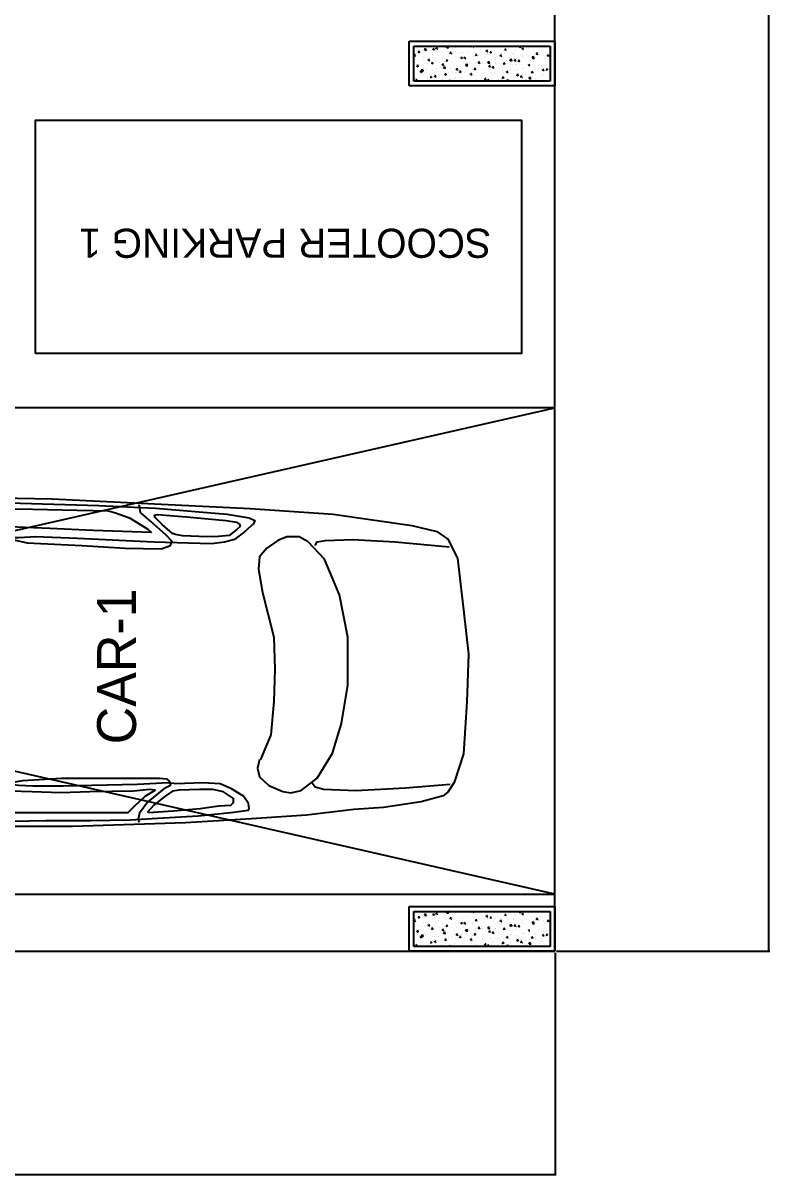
# Model space of a CAD drawing. Header units: inches. Extents: x 182687 to 187672, y -88924 to -84846.
# Drawn here: x 183048.4 to 183198.6, y -87969.4 to -87737.4 of the extents above; entities that cross this region are included whole.
import ezdxf
from ezdxf.enums import TextEntityAlignment as Align

# ---------------------------------------------------------------- set-up
doc = ezdxf.new("R2010")
doc.units = ezdxf.units.IN
doc.header["$MEASUREMENT"] = 0
doc.header["$PDMODE"] = 97
doc.styles.add('DimText', font='arial.ttf')
doc.styles.add('HemBha', font='GOTHIC.TTF')
doc.dimstyles.new('RECORDED', dxfattribs={"dimtxt": 0.23, "dimasz": 0.2, "dimexe": 0.15, "dimexo": 0.3, "dimgap": 0.15, "dimtad": 0, "dimrnd": 0.005, "dimzin": 0, "dimdsep": 46, "dimtxsty": 'DimText', "dimblk1": 'ARCHTICK', "dimblk2": 'ARCHTICK', "dimsah": 1, "dimcen": 0.2, "dimdle": 0.1, "dimadec": 0, "dimazin": 0, "dimtfac": 1, "dimtofl": 0, "dimtmove": 0, "dimatfit": 3, "dimfxl": 300, "dimtolj": 1, "dimtzin": 0, "dimarcsym": 0})

# ---------------------------------------------------------------- blocks, each defined once
blk = doc.blocks.new('CHDE03PL')
at = {"color": 0, "linetype": 'ByBlock'}
for points in [[(-1.8107, -0.8633), (-2.3707, -0.8532), (-3.4234, -0.8019), (-3.8665, -0.7714), (-4.2843, -0.7104), (-4.4179, -0.6795), (-4.4765, -0.6388), (-4.5265, -0.5367), (-4.5598, -0.2613), (-4.5851, -0.0265), (-4.5768, 0.2286), (-4.5598, 0.504), (-4.5098, 0.657), (-4.4765, 0.7082), (-4.4512, 0.7285), (-4.3343, 0.7591), (-4.1337, 0.7896), (-3.9751, 0.8001), (-3.7243, 0.8306), (-3.4318, 0.851), (-3.0809, 0.8713), (-2.4793, 0.8917), (-1.9362, 0.8917), (-1.8023, 0.8917)], [(-1.8005, 0.8688), (-2.0612, 0.8644), (-2.3361, 0.8601), (-2.5754, 0.8601), (-2.7861, 0.8557), (-2.9325, 0.847), (-3.1467, 0.8339), (-3.3217, 0.8165), (-3.4145, 0.8034), (-3.4181, 0.7947), (-3.4145, 0.7685), (-3.3895, 0.7293), (-3.3252, 0.69), (-3.2645, 0.6639), (-3.1717, 0.6595), (-3.0289, 0.6639), (-2.9896, 0.6595), (-2.8253, 0.6682), (-2.5825, 0.6726), (-2.429, 0.6769), (-2.2683, 0.6769), (-2.1933, 0.6726), (-2.1433, 0.6682)], [(-1.4756, 0.8732), (-1.5006, 0.8426), (-1.5399, 0.8208), (-1.6363, 0.8078), (-1.7863, 0.7685), (-1.9434, 0.7205), (-2.0469, 0.6857), (-2.1112, 0.6639), (-2.2147, 0.6464), (-2.4183, 0.6333), (-2.7682, 0.6333), (-2.9432, 0.6333), (-2.9789, 0.6377), (-2.9932, 0.6508), (-3.0003, 0.6726), (-2.9646, 0.69), (-2.8789, 0.7598), (-2.836, 0.8208), (-2.8289, 0.8514), (-2.8325, 0.8688)], [(-2.8825, 0.8165), (-3.0146, 0.8078), (-3.1574, 0.7947), (-3.2574, 0.7816), (-3.3217, 0.7772), (-3.3359, 0.7641), (-3.3359, 0.7423), (-3.2824, 0.7075), (-3.2252, 0.6944), (-3.1538, 0.6944), (-3.0467, 0.6987), (-3.011, 0.7031), (-2.9717, 0.7293), (-2.911, 0.7772), (-2.8753, 0.8165)], [(-2.7753, 0.8165), (-2.811, 0.7816), (-2.8646, 0.7293), (-2.9182, 0.6987), (-2.8896, 0.6944), (-2.8039, 0.7031), (-2.5718, 0.7075), (-2.4147, 0.7118), (-2.2647, 0.7075), (-2.1469, 0.7031), (-2.079, 0.7118), (-1.9719, 0.7423), (-1.822, 0.786), (-1.8077, 0.8121), (-1.822, 0.8165), (-1.8827, 0.8165), (-2.0826, 0.8165), (-2.4397, 0.8165), (-2.6789, 0.8165), (-2.7753, 0.8165)], [(-3.7546, 0.6595), (-3.7707, 0.6795), (-3.8138, 0.6926), (-3.9864, 0.6991), (-4.2503, 0.686), (-4.4875, 0.666)], [(-3.4743, 0.5345), (-3.4636, 0.5807), (-3.4743, 0.6268), (-3.5228, 0.6729), (-3.5984, 0.7056), (-3.6412, 0.7122), (-3.6954, 0.6991), (-3.7814, 0.6333), (-3.8623, 0.5018), (-3.9108, 0.3437), (-3.9433, 0.1395), (-3.9433, -0.117), (-3.9001, -0.3408), (-3.8192, -0.5316), (-3.7329, -0.6239), (-3.6844, -0.6501), (-3.6198, -0.6501), (-3.5713, -0.6304), (-3.5121, -0.5908), (-3.4743, -0.5447), (-3.469, -0.4789), (-3.4904, -0.3539), (-3.5496, -0.117), (-3.5552, 0.0541), (-3.5496, 0.2253), (-3.5335, 0.403), (-3.4797, 0.5345)], [(-3.7707, -0.6039), (-3.7814, -0.6239), (-3.8245, -0.6304), (-3.97, -0.637), (-4.1965, -0.6239), (-4.4821, -0.5974)], [(-1.8104, -0.8394), (-2.1996, -0.8303), (-2.6185, -0.8165), (-2.9208, -0.8027), (-3.3023, -0.7703), (-3.4193, -0.7518), (-3.4496, -0.738), (-3.4419, -0.7195), (-3.3966, -0.678), (-3.3401, -0.6366), (-3.2871, -0.6228), (-3.219, -0.6134), (-2.9131, -0.6228), (-2.5055, -0.641), (-2.2826, -0.6504), (-2.1957, -0.6457), (-2.1505, -0.6457)], [(-1.4631, -0.867), (-1.497, -0.8165), (-1.5875, -0.7979), (-1.7952, -0.7518), (-2.0371, -0.6733), (-2.1353, -0.641), (-2.2371, -0.6181), (-2.5281, -0.6043), (-2.7584, -0.5905), (-2.9509, -0.5857), (-3, -0.6043), (-3.0077, -0.6272), (-2.9774, -0.6595), (-2.8944, -0.7333), (-2.8414, -0.7794), (-2.8378, -0.8027), (-2.834, -0.8208)]]:
    blk.add_lwpolyline(points, dxfattribs=at)
for points in [[(-3.0107, -0.6679), (-2.9554, -0.7158), (-2.9194, -0.7536), (-2.9146, -0.7656), (-2.9292, -0.7696), (-3.0857, -0.7576), (-3.2961, -0.7376), (-3.3514, -0.7278), (-3.3678, -0.7176), (-3.3711, -0.7056), (-3.3529, -0.6897), (-3.3121, -0.658), (-3.2553, -0.6519), (-3.1949, -0.6501), (-3.0646, -0.6559), (-3.0271, -0.662)], [(-2.8997, -0.674), (-2.59, -0.6838), (-2.3576, -0.6944), (-2.185, -0.7017), (-2.0788, -0.7086), (-1.9612, -0.7365), (-1.8348, -0.7787), (-1.8434, -0.7892), (-1.8606, -0.7961), (-2.188, -0.7998), (-2.504, -0.7929), (-2.6706, -0.7892), (-2.7078, -0.7787), (-2.7825, -0.7507), (-2.8801, -0.6911)]]:
    blk.add_lwpolyline(points, close=True, dxfattribs=at)
blk = doc.blocks.new('_ArchTick')
at = {"color": 0, "linetype": 'ByBlock', "const_width": 0.15}
blk.add_lwpolyline([(-0.5, -0.5), (0.5, 0.5)], dxfattribs=at)
blk = doc.blocks.new('*D32')
at = {"color": 0, "lineweight": -2, "transparency": 16777216}
for p, q in [((182829.63, -87924.48), (182829.63, -87969.33)), ((183155.4, -87924.48), (183155.4, -87969.33)), ((182829.53, -87969.18), (182991.54, -87969.18)), ((183155.5, -87969.18), (182993.5, -87969.18))]:
    blk.add_line(p, q, dxfattribs=at)
at = {"layer": 'Defpoints', "color": 0, "transparency": 16777216}
for p in [(182829.63, -87924.18), (183155.4, -87924.18), (183155.4, -87969.18)]:
    blk.add_point(p, dxfattribs=at)
at = {"color": 0, "lineweight": -2, "transparency": 16777216, "xscale": 0.2000000029802322, "yscale": 0.2000000029802322, "zscale": 0.2000000029802322, "rotation": 180}
blk.add_blockref('_ArchTick', (182829.63, -87969.18), dxfattribs=at)
at = {"color": 0, "lineweight": -2, "transparency": 16777216, "xscale": 0.2000000029802322, "yscale": 0.2000000029802322, "zscale": 0.2000000029802322}
blk.add_blockref('_ArchTick', (183155.4, -87969.18), dxfattribs=at)
at = {"color": 0, "transparency": 16777216, "insert": (182992.52, -87969.18), "char_height": 0.23, "attachment_point": 5, "style": 'DimText'}
blk.add_mtext('\\A1;{\\H1.7391x;325.76}', dxfattribs=at)
blk = doc.blocks.new('*D33')
at = {"color": 0, "lineweight": -2, "transparency": 16777216}
for p, q in [((183149.83, -87162.7), (183198.59, -87162.7)), ((183198.44, -87162.6), (183198.44, -87542.46)), ((183198.44, -87924.28), (183198.44, -87544.42)), ((183155.7, -87924.18), (183198.59, -87924.18))]:
    blk.add_line(p, q, dxfattribs=at)
at = {"layer": 'Defpoints', "color": 0, "transparency": 16777216}
for p in [(183149.53, -87162.7), (183155.4, -87924.18), (183198.44, -87924.18)]:
    blk.add_point(p, dxfattribs=at)
at = {"color": 0, "lineweight": -2, "transparency": 16777216, "xscale": 0.2000000029802322, "yscale": 0.2000000029802322, "zscale": 0.2000000029802322}
for p, rotation in [((183198.44, -87162.7), 90), ((183198.44, -87924.18), 270)]:
    blk.add_blockref('_ArchTick', p, dxfattribs=dict(at, rotation=rotation))
at = {"color": 0, "transparency": 16777216, "insert": (183198.44, -87543.44), "char_height": 0.23, "attachment_point": 5, "rotation": 90, "style": 'DimText'}
blk.add_mtext('\\A1;{\\H1.7391x;761.48}', dxfattribs=at)

msp = doc.modelspace()

# ---------------------------------------------------------------- linework, layer by layer
for p, q in [((183126.048, -87750.052), (183126.048, -87741.052)), ((183126.048, -87741.052), (183155.396, -87741.052)), ((183127.026, -87749.074), (183127.026, -87742.031)), ((183127.026, -87742.031), (183154.417, -87742.031)), ((183154.417, -87742.031), (183154.417, -87749.074)), ((183155.396, -87741.052), (183155.396, -87750.052)), ((183155.396, -87750.052), (183126.048, -87750.052)), ((183154.417, -87749.074), (183127.026, -87749.074)), ((183126.048, -87924.183), (183126.048, -87915.183)), ((183126.048, -87915.183), (183155.396, -87915.183)), ((183155.396, -87915.183), (183155.396, -87924.183)), ((183127.026, -87923.205), (183127.026, -87916.161)), ((183127.026, -87916.161), (183154.417, -87916.161)), ((183154.417, -87916.161), (183154.417, -87923.205)), ((183155.396, -87924.183), (183126.048, -87924.183)), ((183154.417, -87923.205), (183127.026, -87923.205))]:
    msp.add_line(p, q)
at = {"linetype": 'Continuous'}
for p, q in [((183130.872, -87742.05), (183130.872, -87742.05)), ((183133.955, -87742.101), (183133.583, -87742.144)), ((183134, -87742.048), (183133.754, -87742.093)), ((183133.979, -87742.282), (183133.754, -87742.093)), ((183133.901, -87742.449), (183133.955, -87742.101)), ((183133.979, -87742.282), (183134, -87742.048)), ((183135.827, -87742.061), (183135.827, -87742.061)), ((183138.857, -87742.224), (183138.783, -87742.031)), ((183138.857, -87742.224), (183138.987, -87742.031)), ((183140.782, -87742.073), (183140.782, -87742.073)), ((183143.032, -87742.052), (183143.032, -87742.052)), ((183145.737, -87742.084), (183145.737, -87742.084)), ((183150.692, -87742.096), (183150.692, -87742.096)), ((183152.925, -87742.045), (183152.925, -87742.045)), ((183154.34, -87742.095), (183154.34, -87742.095)), ((183127.193, -87744.039), (183127.088, -87743.765)), ((183127.325, -87743.844), (183127.088, -87743.765)), ((183127.168, -87743.382), (183127.168, -87743.382)), ((183127.193, -87744.039), (183127.325, -87743.844)), ((183127.25, -87743.42), (183127.25, -87743.42)), ((183127.57, -87742.907), (183127.57, -87742.907)), ((183127.614, -87742.267), (183127.614, -87742.267)), ((183127.743, -87743.247), (183127.743, -87743.247)), ((183128.113, -87743.134), (183127.868, -87743.179)), ((183128.092, -87743.367), (183127.868, -87743.179)), ((183128.092, -87743.367), (183128.113, -87743.134)), ((183128.802, -87742.935), (183128.802, -87742.935)), ((183128.873, -87742.954), (183128.873, -87742.954)), ((183128.929, -87744.17), (183128.929, -87744.17)), ((183129.495, -87742.62), (183129.123, -87742.663)), ((183129.441, -87742.967), (183129.123, -87742.663)), ((183129.157, -87743.297), (183129.157, -87743.297)), ((183129.286, -87744.276), (183129.286, -87744.276)), ((183129.441, -87742.968), (183129.495, -87742.62)), ((183130.176, -87743.002), (183130.176, -87743.002)), ((183130.505, -87742.844), (183130.505, -87742.844)), ((183130.7, -87744.326), (183130.7, -87744.326)), ((183130.802, -87743.697), (183130.802, -87743.697)), ((183131.056, -87742.591), (183130.811, -87742.636)), ((183131.036, -87742.824), (183130.811, -87742.636)), ((183131.036, -87742.824), (183131.056, -87742.591)), ((183131.264, -87744.332), (183131.264, -87744.332)), ((183131.327, -87742.872), (183131.327, -87742.872)), ((183131.478, -87743.05), (183131.478, -87743.05)), ((183131.606, -87742.656), (183131.501, -87742.382)), ((183131.738, -87742.461), (183131.501, -87742.382)), ((183131.606, -87742.656), (183131.738, -87742.461)), ((183132.049, -87743.874), (183132.049, -87743.874)), ((183132.123, -87743.394), (183132.123, -87743.394)), ((183132.781, -87743.097), (183132.781, -87743.097)), ((183132.879, -87742.387), (183132.879, -87742.387)), ((183133.267, -87742.432), (183133.267, -87742.432)), ((183133.9, -87742.449), (183133.583, -87742.144)), ((183133.884, -87744.182), (183133.884, -87744.182)), ((183134.083, -87743.145), (183134.083, -87743.145)), ((183134.444, -87743.608), (183134.339, -87743.334)), ((183134.575, -87743.413), (183134.339, -87743.334)), ((183134.444, -87743.608), (183134.575, -87743.413)), ((183134.681, -87742.482), (183134.681, -87742.482)), ((183134.81, -87743.461), (183134.81, -87743.461)), ((183134.878, -87743.149), (183134.878, -87743.149)), ((183135.316, -87744.413), (183135.316, -87744.413)), ((183135.386, -87743.192), (183135.386, -87743.192)), ((183135.404, -87742.324), (183135.404, -87742.324)), ((183136.219, -87744.343), (183136.219, -87744.343)), ((183136.224, -87743.511), (183136.224, -87743.511)), ((183136.697, -87744.311), (183136.452, -87744.357)), ((183136.677, -87744.545), (183136.452, -87744.357)), ((183136.677, -87744.545), (183136.697, -87744.311)), ((183136.689, -87743.24), (183136.689, -87743.24)), ((183136.868, -87743.927), (183136.868, -87743.927)), ((183137.078, -87743.406), (183137.078, -87743.406)), ((183137.281, -87744.56), (183137.176, -87744.286)), ((183137.413, -87744.365), (183137.176, -87744.286)), ((183137.281, -87744.56), (183137.413, -87744.365)), ((183137.573, -87743.058), (183137.573, -87743.058)), ((183137.991, -87743.287), (183137.991, -87743.287)), ((183138.839, -87744.193), (183138.839, -87744.193)), ((183138.955, -87742.6), (183138.955, -87742.6)), ((183139.116, -87744.088), (183139.116, -87744.088)), ((183139.294, -87743.335), (183139.294, -87743.335)), ((183139.393, -87743.864), (183139.393, -87743.864)), ((183139.641, -87743.768), (183139.395, -87743.814)), ((183139.62, -87744.002), (183139.395, -87743.814)), ((183139.62, -87744.002), (183139.641, -87743.768)), ((183140.334, -87742.646), (183140.334, -87742.646)), ((183140.597, -87743.383), (183140.597, -87743.383)), ((183140.944, -87743.379), (183140.944, -87743.379)), ((183141.174, -87744.355), (183141.174, -87744.355)), ((183141.694, -87743.176), (183141.589, -87742.902)), ((183141.826, -87742.981), (183141.589, -87742.902)), ((183141.694, -87743.176), (183141.826, -87742.981)), ((183141.748, -87742.696), (183141.748, -87742.696)), ((183141.877, -87743.675), (183141.877, -87743.675)), ((183141.899, -87743.43), (183141.899, -87743.43)), ((183142.033, -87743.417), (183142.033, -87743.417)), ((183142.584, -87743.225), (183142.339, -87743.271)), ((183142.564, -87743.459), (183142.339, -87743.271)), ((183142.564, -87743.459), (183142.584, -87743.225)), ((183142.944, -87744.141), (183142.944, -87744.141)), ((183143.097, -87742.243), (183143.097, -87742.243)), ((183143.202, -87743.478), (183143.202, -87743.478)), ((183143.292, -87743.725), (183143.292, -87743.725)), ((183143.47, -87743.316), (183143.47, -87743.316)), ((183143.794, -87744.205), (183143.794, -87744.205)), ((183144.532, -87744.128), (183144.427, -87743.854)), ((183144.663, -87743.934), (183144.427, -87743.854)), ((183144.505, -87743.525), (183144.505, -87743.525)), ((183144.532, -87744.128), (183144.663, -87743.934)), ((183144.64, -87743.272), (183144.64, -87743.272)), ((183145.021, -87742.831), (183145.021, -87742.831)), ((183145.527, -87742.683), (183145.282, -87742.728)), ((183145.507, -87742.916), (183145.282, -87742.728)), ((183145.507, -87742.916), (183145.527, -87742.683)), ((183145.807, -87743.573), (183145.807, -87743.573)), ((183146.129, -87744.366), (183146.129, -87744.366)), ((183146.183, -87744.302), (183146.183, -87744.302)), ((183146.988, -87743.429), (183146.988, -87743.429)), ((183147.021, -87743.593), (183147.021, -87743.593)), ((183147.11, -87743.621), (183147.11, -87743.621)), ((183147.401, -87742.86), (183147.401, -87742.86)), ((183147.546, -87742.768), (183147.546, -87742.768)), ((183148.471, -87742.14), (183148.226, -87742.185)), ((183148.45, -87742.373), (183148.226, -87742.185)), ((183148.412, -87743.668), (183148.412, -87743.668)), ((183148.45, -87742.373), (183148.471, -87742.14)), ((183148.749, -87744.216), (183148.749, -87744.216)), ((183148.816, -87742.91), (183148.816, -87742.91)), ((183148.945, -87742.745), (183148.84, -87742.471)), ((183149.076, -87742.55), (183148.84, -87742.471)), ((183148.945, -87742.745), (183149.076, -87742.55)), ((183148.945, -87743.889), (183148.945, -87743.889)), ((183149.01, -87744.371), (183149.01, -87744.371)), ((183149.098, -87742.282), (183149.098, -87742.282)), ((183149.715, -87743.716), (183149.715, -87743.716)), ((183150.164, -87742.457), (183150.164, -87742.457)), ((183150.359, -87743.939), (183150.359, -87743.939)), ((183151.145, -87744.202), (183150.773, -87744.245)), ((183151.091, -87744.55), (183150.773, -87744.245)), ((183151.169, -87744.403), (183150.923, -87744.449)), ((183151.018, -87743.763), (183151.018, -87743.763)), ((183151.084, -87744.378), (183151.084, -87744.378)), ((183151.091, -87744.55), (183151.145, -87744.202)), ((183151.098, -87743.044), (183151.098, -87743.044)), ((183151.148, -87744.637), (183151.169, -87744.403)), ((183151.535, -87744.308), (183151.535, -87744.308)), ((183151.623, -87742.219), (183151.623, -87742.219)), ((183151.783, -87743.697), (183151.677, -87743.423)), ((183151.914, -87743.502), (183151.677, -87743.423)), ((183151.707, -87743.487), (183151.707, -87743.487)), ((183151.783, -87743.697), (183151.914, -87743.502)), ((183151.943, -87743.44), (183151.943, -87743.44)), ((183152.32, -87743.811), (183152.32, -87743.811)), ((183153.087, -87743.823), (183153.087, -87743.823)), ((183153.623, -87743.858), (183153.623, -87743.858)), ((183153.704, -87744.228), (183153.704, -87744.228)), ((183154.112, -87743.86), (183153.867, -87743.906)), ((183154.091, -87744.094), (183153.867, -87743.906)), ((183154.091, -87744.094), (183154.112, -87743.86)), ((183127.162, -87745.509), (183127.162, -87745.509)), ((183127.56, -87745.664), (183127.56, -87745.664)), ((183127.867, -87745.94), (183127.622, -87745.985)), ((183127.847, -87746.174), (183127.622, -87745.985)), ((183127.847, -87746.174), (183127.867, -87745.94)), ((183127.864, -87744.939), (183127.864, -87744.939)), ((183128.068, -87745.718), (183128.068, -87745.718)), ((183128.714, -87745.024), (183128.714, -87745.024)), ((183129.166, -87744.987), (183129.166, -87744.987)), ((183129.321, -87746.452), (183129.321, -87746.452)), ((183130.031, -87744.991), (183129.926, -87744.717)), ((183130.162, -87744.797), (183129.926, -87744.717)), ((183130.031, -87744.991), (183130.162, -87744.797)), ((183130.469, -87745.034), (183130.469, -87745.034)), ((183130.811, -87745.397), (183130.565, -87745.442)), ((183130.79, -87745.631), (183130.565, -87745.442)), ((183130.713, -87745.786), (183130.713, -87745.786)), ((183130.79, -87745.631), (183130.811, -87745.397)), ((183130.829, -87745.306), (183130.829, -87745.306)), ((183131.239, -87744.961), (183131.239, -87744.961)), ((183131.656, -87746.614), (183131.656, -87746.614)), ((183131.772, -87745.082), (183131.772, -87745.082)), ((183132.244, -87745.356), (183132.244, -87745.356)), ((183132.373, -87746.335), (183132.373, -87746.335)), ((183132.515, -87745.676), (183132.515, -87745.676)), ((183132.702, -87746.565), (183132.702, -87746.565)), ((183132.868, -87745.943), (183132.763, -87745.669)), ((183133, -87745.749), (183132.763, -87745.669)), ((183132.791, -87744.476), (183132.791, -87744.476)), ((183132.868, -87745.943), (183133, -87745.749)), ((183133.307, -87746.277), (183132.935, -87746.32)), ((183133.253, -87746.625), (183132.935, -87746.32)), ((183133.074, -87745.13), (183133.074, -87745.13)), ((183133.253, -87746.625), (183133.307, -87746.277)), ((183133.754, -87744.854), (183133.509, -87744.9)), ((183133.734, -87745.088), (183133.509, -87744.9)), ((183133.592, -87744.903), (183133.592, -87744.903)), ((183133.734, -87745.088), (183133.754, -87744.854)), ((183133.787, -87746.385), (183133.787, -87746.385)), ((183134.276, -87746.464), (183134.276, -87746.464)), ((183134.377, -87745.177), (183134.377, -87745.177)), ((183134.79, -87745.238), (183134.79, -87745.238)), ((183135.135, -87745.932), (183135.135, -87745.932)), ((183135.228, -87746.501), (183135.228, -87746.501)), ((183135.706, -87746.895), (183135.601, -87746.621)), ((183135.837, -87746.701), (183135.601, -87746.621)), ((183135.679, -87745.225), (183135.679, -87745.225)), ((183135.706, -87746.895), (183135.837, -87746.701)), ((183136.353, -87744.491), (183136.353, -87744.491)), ((183136.611, -87746.625), (183136.611, -87746.625)), ((183136.779, -87746.016), (183136.779, -87746.016)), ((183136.982, -87745.272), (183136.982, -87745.272)), ((183137.766, -87745.758), (183137.395, -87745.801)), ((183137.712, -87746.106), (183137.395, -87745.801)), ((183137.47, -87745.688), (183137.47, -87745.688)), ((183137.712, -87746.106), (183137.766, -87745.758)), ((183137.768, -87744.54), (183137.768, -87744.54)), ((183137.897, -87745.52), (183137.897, -87745.52)), ((183138.285, -87745.32), (183138.285, -87745.32)), ((183138.867, -87744.689), (183138.867, -87744.689)), ((183139.395, -87746.575), (183139.15, -87746.62)), ((183139.375, -87746.809), (183139.15, -87746.62)), ((183139.231, -87746.475), (183139.231, -87746.475)), ((183139.304, -87745.953), (183139.304, -87745.953)), ((183139.311, -87745.57), (183139.311, -87745.57)), ((183139.375, -87746.809), (183139.395, -87746.575)), ((183139.44, -87746.549), (183139.44, -87746.549)), ((183139.587, -87745.367), (183139.587, -87745.367)), ((183140.119, -87745.512), (183140.014, -87745.238)), ((183140.25, -87745.317), (183140.014, -87745.238)), ((183140.119, -87745.512), (183140.25, -87745.317)), ((183140.659, -87745.117), (183140.659, -87745.117)), ((183140.855, -87746.599), (183140.855, -87746.599)), ((183140.856, -87745.468), (183140.856, -87745.468)), ((183140.89, -87745.415), (183140.89, -87745.415)), ((183141.566, -87746.637), (183141.566, -87746.637)), ((183142.226, -87745.239), (183141.854, -87745.283)), ((183142.172, -87745.587), (183141.854, -87745.282)), ((183142.339, -87746.032), (183142.093, -87746.077)), ((183142.318, -87746.266), (183142.093, -87746.077)), ((183142.172, -87745.587), (183142.226, -87745.239)), ((183142.193, -87745.463), (183142.193, -87745.463)), ((183142.203, -87746.147), (183142.203, -87746.147)), ((183142.318, -87746.266), (183142.339, -87746.032)), ((183142.425, -87745.699), (183142.425, -87745.699)), ((183142.956, -87746.464), (183142.851, -87746.19)), ((183143.088, -87746.269), (183142.851, -87746.19)), ((183142.856, -87746.23), (183142.856, -87746.23)), ((183142.956, -87746.464), (183143.088, -87746.269)), ((183143.381, -87745.405), (183143.381, -87745.405)), ((183143.421, -87744.705), (183143.421, -87744.705)), ((183143.495, -87745.51), (183143.495, -87745.51)), ((183144.186, -87746.487), (183144.186, -87746.487)), ((183144.798, -87745.558), (183144.798, -87745.558)), ((183144.835, -87744.754), (183144.835, -87744.754)), ((183144.933, -87744.919), (183144.933, -87744.919)), ((183144.964, -87745.734), (183144.964, -87745.734)), ((183145.282, -87745.489), (183145.037, -87745.534)), ((183145.261, -87745.723), (183145.037, -87745.534)), ((183145.261, -87745.723), (183145.282, -87745.489)), ((183146.101, -87745.605), (183146.101, -87745.605)), ((183146.631, -87745.068), (183146.313, -87744.764)), ((183146.685, -87744.721), (183146.314, -87744.764)), ((183146.378, -87745.784), (183146.378, -87745.784)), ((183146.521, -87746.648), (183146.521, -87746.648)), ((183146.631, -87745.069), (183146.685, -87744.721)), ((183146.932, -87745.681), (183146.932, -87745.681)), ((183147.369, -87745.08), (183147.264, -87744.806)), ((183147.501, -87744.886), (183147.264, -87744.806)), ((183147.369, -87745.08), (183147.501, -87744.886)), ((183147.38, -87745.711), (183147.38, -87745.711)), ((183147.403, -87745.653), (183147.403, -87745.653)), ((183147.458, -87744.856), (183147.458, -87744.856)), ((183147.727, -87745.331), (183147.727, -87745.331)), ((183148.225, -87744.946), (183147.98, -87744.992)), ((183148.205, -87745.18), (183147.98, -87744.992)), ((183148.205, -87745.18), (183148.225, -87744.946)), ((183148.706, -87745.701), (183148.706, -87745.701)), ((183148.922, -87746.46), (183148.922, -87746.46)), ((183149.141, -87746.498), (183149.141, -87746.498)), ((183149.27, -87746.361), (183149.27, -87746.361)), ((183150.008, -87745.748), (183150.008, -87745.748)), ((183150.207, -87746.032), (183150.102, -87745.758)), ((183150.338, -87745.838), (183150.102, -87745.758)), ((183150.207, -87746.032), (183150.338, -87745.838)), ((183150.488, -87744.919), (183150.488, -87744.919)), ((183151.148, -87744.637), (183150.923, -87744.449)), ((183151.009, -87745.133), (183151.009, -87745.133)), ((183151.311, -87745.796), (183151.311, -87745.796)), ((183151.447, -87746.397), (183151.447, -87746.397)), ((183151.476, -87746.66), (183151.476, -87746.66)), ((183151.902, -87744.969), (183151.902, -87744.969)), ((183152.031, -87745.948), (183152.031, -87745.948)), ((183152.335, -87745.722), (183152.335, -87745.722)), ((183152.614, -87745.843), (183152.614, -87745.843)), ((183153.045, -87746.985), (183152.939, -87746.711)), ((183153.176, -87746.79), (183152.939, -87746.711)), ((183152.998, -87745.912), (183152.998, -87745.912)), ((183153.251, -87744.516), (183153.251, -87744.516)), ((183153.446, -87745.998), (183153.446, -87745.998)), ((183153.866, -87746.667), (183153.621, -87746.712)), ((183153.846, -87746.901), (183153.621, -87746.712)), ((183153.846, -87746.901), (183153.866, -87746.667)), ((183153.916, -87745.891), (183153.916, -87745.891)), ((183154.096, -87746.51), (183154.096, -87746.51)), ((183127.074, -87747.598), (183127.074, -87747.598)), ((183127.087, -87748.877), (183127.087, -87748.877)), ((183127.092, -87748.884), (183127.092, -87748.884)), ((183127.622, -87748.747), (183127.376, -87748.792)), ((183127.601, -87748.981), (183127.376, -87748.792)), ((183127.601, -87748.981), (183127.622, -87748.747)), ((183127.951, -87747.947), (183127.951, -87747.947)), ((183128.114, -87746.916), (183128.114, -87746.916)), ((183128.263, -87747.2), (183128.263, -87747.2)), ((183128.455, -87747.327), (183128.35, -87747.053)), ((183128.587, -87747.132), (183128.35, -87747.053)), ((183128.39, -87748.925), (183128.39, -87748.925)), ((183128.392, -87748.18), (183128.392, -87748.18)), ((183128.455, -87747.327), (183128.587, -87747.132)), ((183128.847, -87746.796), (183128.476, -87746.839)), ((183128.793, -87747.144), (183128.476, -87746.839)), ((183128.626, -87747.113), (183128.626, -87747.113)), ((183128.793, -87747.144), (183128.847, -87746.796)), ((183129.417, -87746.963), (183129.417, -87746.963)), ((183129.611, -87746.748), (183129.611, -87746.748)), ((183129.692, -87748.972), (183129.692, -87748.972)), ((183129.713, -87748.734), (183129.713, -87748.734)), ((183129.807, -87748.23), (183129.807, -87748.23)), ((183130.565, -87748.204), (183130.32, -87748.249)), ((183130.545, -87748.438), (183130.32, -87748.249)), ((183130.545, -87748.438), (183130.565, -87748.204)), ((183130.625, -87747.875), (183130.625, -87747.875)), ((183130.719, -87747.011), (183130.719, -87747.011)), ((183130.995, -87749.02), (183130.995, -87749.02)), ((183131.151, -87747.05), (183131.151, -87747.05)), ((183131.155, -87747.777), (183131.155, -87747.777)), ((183131.293, -87748.279), (183131.188, -87748.005)), ((183131.424, -87748.084), (183131.188, -87748.005)), ((183131.293, -87748.279), (183131.424, -87748.084)), ((183132.022, -87747.058), (183132.022, -87747.058)), ((183132.047, -87748.896), (183132.047, -87748.896)), ((183132.614, -87748.653), (183132.614, -87748.653)), ((183132.698, -87748.806), (183132.698, -87748.806)), ((183132.907, -87747.958), (183132.907, -87747.958)), ((183133.508, -87747.661), (183133.263, -87747.706)), ((183133.488, -87747.895), (183133.263, -87747.706)), ((183133.325, -87747.106), (183133.325, -87747.106)), ((183133.488, -87747.895), (183133.508, -87747.661)), ((183133.916, -87747.365), (183133.916, -87747.365)), ((183134.07, -87749.074), (183134.025, -87748.957)), ((183134.262, -87749.037), (183134.025, -87748.957)), ((183134.236, -87749.074), (183134.262, -87749.037)), ((183134.627, -87747.154), (183134.627, -87747.154)), ((183134.668, -87748.746), (183134.668, -87748.746)), ((183134.702, -87747.327), (183134.702, -87747.327)), ((183135.139, -87748.59), (183135.139, -87748.59)), ((183135.331, -87747.414), (183135.331, -87747.414)), ((183135.459, -87748.394), (183135.459, -87748.394)), ((183135.93, -87747.201), (183135.93, -87747.201)), ((183136.452, -87747.118), (183136.207, -87747.163)), ((183136.431, -87747.352), (183136.207, -87747.163)), ((183136.431, -87747.352), (183136.452, -87747.118)), ((183136.679, -87746.962), (183136.679, -87746.962)), ((183136.691, -87748.105), (183136.691, -87748.105)), ((183136.874, -87748.444), (183136.874, -87748.444)), ((183137.002, -87748.907), (183137.002, -87748.907)), ((183137.233, -87747.249), (183137.233, -87747.249)), ((183137.862, -87747.97), (183137.862, -87747.97)), ((183138.222, -87747.991), (183138.222, -87747.991)), ((183138.543, -87747.848), (183138.438, -87747.574)), ((183138.675, -87747.653), (183138.438, -87747.574)), ((183138.535, -87747.296), (183138.535, -87747.296)), ((183138.543, -87747.848), (183138.675, -87747.653)), ((183138.691, -87748.867), (183138.691, -87748.867)), ((183138.779, -87746.778), (183138.779, -87746.778)), ((183139.216, -87748.042), (183139.216, -87748.042)), ((183139.623, -87748.757), (183139.623, -87748.757)), ((183139.765, -87749.021), (183139.765, -87749.021)), ((183139.838, -87747.344), (183139.838, -87747.344)), ((183140.768, -87747.557), (183140.768, -87747.557)), ((183140.983, -87747.579), (183140.983, -87747.579)), ((183141.141, -87747.392), (183141.141, -87747.392)), ((183141.381, -87748.8), (183141.276, -87748.526)), ((183141.512, -87748.605), (183141.276, -87748.526)), ((183141.381, -87748.8), (183141.512, -87748.605)), ((183142.093, -87748.839), (183141.848, -87748.884)), ((183142.073, -87749.073), (183141.848, -87748.884)), ((183141.957, -87748.919), (183141.957, -87748.919)), ((183142.073, -87749.073), (183142.093, -87748.839)), ((183142.398, -87747.629), (183142.398, -87747.629)), ((183142.443, -87747.439), (183142.443, -87747.439)), ((183142.527, -87748.608), (183142.527, -87748.608)), ((183142.767, -87748.319), (183142.767, -87748.319)), ((183142.817, -87747.981), (183142.817, -87747.981)), ((183143.293, -87747.494), (183143.293, -87747.494)), ((183143.746, -87747.176), (183143.746, -87747.176)), ((183143.746, -87747.487), (183143.746, -87747.487)), ((183143.941, -87748.658), (183143.941, -87748.658)), ((183144.578, -87748.769), (183144.578, -87748.769)), ((183145.036, -87748.296), (183144.791, -87748.341)), ((183145.016, -87748.53), (183144.791, -87748.341)), ((183144.845, -87747.008), (183144.845, -87747.008)), ((183145.016, -87748.53), (183145.036, -87748.296)), ((183145.048, -87747.534), (183145.048, -87747.534)), ((183145.289, -87748.205), (183145.289, -87748.205)), ((183146.038, -87748.897), (183145.666, -87748.94)), ((183145.806, -87749.074), (183145.666, -87748.94)), ((183145.794, -87747.416), (183145.689, -87747.142)), ((183145.925, -87747.221), (183145.689, -87747.142)), ((183145.794, -87747.416), (183145.925, -87747.221)), ((183146.01, -87749.074), (183146.038, -87748.897)), ((183146.351, -87747.582), (183146.351, -87747.582)), ((183146.507, -87746.763), (183146.507, -87746.763)), ((183146.844, -87747.77), (183146.844, -87747.77)), ((183146.913, -87748.93), (183146.913, -87748.93)), ((183147.282, -87749.034), (183147.282, -87749.034)), ((183147.37, -87746.945), (183147.37, -87746.945)), ((183147.654, -87747.629), (183147.654, -87747.629)), ((183147.98, -87747.753), (183147.734, -87747.798)), ((183147.959, -87747.987), (183147.734, -87747.798)), ((183147.772, -87747.993), (183147.772, -87747.993)), ((183147.922, -87746.813), (183147.922, -87746.813)), ((183147.959, -87747.987), (183147.98, -87747.753)), ((183148.051, -87747.793), (183148.051, -87747.793)), ((183148.632, -87748.368), (183148.526, -87748.094)), ((183148.763, -87748.173), (183148.526, -87748.094)), ((183148.632, -87748.368), (183148.763, -87748.173)), ((183148.833, -87748.549), (183148.833, -87748.549)), ((183148.956, -87747.677), (183148.956, -87747.677)), ((183149.465, -87747.843), (183149.465, -87747.843)), ((183149.533, -87748.78), (183149.533, -87748.78)), ((183149.594, -87748.822), (183149.594, -87748.822)), ((183150.497, -87748.378), (183150.125, -87748.421)), ((183150.443, -87748.726), (183150.125, -87748.421)), ((183150.259, -87747.725), (183150.259, -87747.725)), ((183150.443, -87748.726), (183150.497, -87748.378)), ((183150.923, -87747.21), (183150.678, -87747.255)), ((183150.903, -87747.444), (183150.678, -87747.255)), ((183150.813, -87747.39), (183150.813, -87747.39)), ((183150.903, -87747.444), (183150.923, -87747.21)), ((183150.921, -87747.222), (183150.921, -87747.222)), ((183151.009, -87748.872), (183151.009, -87748.872)), ((183151.358, -87748.486), (183151.358, -87748.486)), ((183151.375, -87749.074), (183151.364, -87749.046)), ((183151.447, -87749.074), (183151.364, -87749.046)), ((183151.562, -87747.772), (183151.562, -87747.772)), ((183151.868, -87748.942), (183151.868, -87748.942)), ((183152.357, -87748.419), (183152.357, -87748.419)), ((183152.727, -87748.004), (183152.727, -87748.004)), ((183152.864, -87747.82), (183152.864, -87747.82)), ((183152.91, -87748), (183152.91, -87748)), ((183153.045, -87746.985), (183153.176, -87746.79)), ((183153.575, -87746.978), (183153.575, -87746.978)), ((183154.167, -87747.867), (183154.167, -87747.867)), ((183132.298, -87749.068), (183132.298, -87749.068)), ((183127.193, -87918.17), (183127.088, -87917.896)), ((183127.325, -87917.975), (183127.088, -87917.896)), ((183127.168, -87917.513), (183127.168, -87917.513)), ((183127.193, -87918.17), (183127.325, -87917.975)), ((183127.25, -87917.551), (183127.25, -87917.551)), ((183127.57, -87917.037), (183127.57, -87917.037)), ((183127.614, -87916.398), (183127.614, -87916.398)), ((183127.743, -87917.377), (183127.743, -87917.377)), ((183128.113, -87917.264), (183127.868, -87917.309)), ((183128.092, -87917.498), (183127.868, -87917.309)), ((183128.092, -87917.498), (183128.113, -87917.264)), ((183128.802, -87917.066), (183128.802, -87917.066)), ((183128.873, -87917.085), (183128.873, -87917.085)), ((183128.929, -87918.3), (183128.929, -87918.3)), ((183129.495, -87916.75), (183129.123, -87916.793)), ((183129.441, -87917.098), (183129.123, -87916.793)), ((183129.157, -87917.427), (183129.157, -87917.427)), ((183129.286, -87918.407), (183129.286, -87918.407)), ((183129.441, -87917.098), (183129.495, -87916.75)), ((183130.176, -87917.132), (183130.176, -87917.132)), ((183130.505, -87916.975), (183130.505, -87916.975)), ((183130.802, -87917.828), (183130.802, -87917.828)), ((183131.056, -87916.721), (183130.811, -87916.766)), ((183131.036, -87916.955), (183130.811, -87916.766)), ((183130.872, -87916.18), (183130.872, -87916.18)), ((183131.036, -87916.955), (183131.056, -87916.721)), ((183131.327, -87917.003), (183131.327, -87917.003)), ((183131.478, -87917.18), (183131.478, -87917.18)), ((183131.606, -87916.786), (183131.501, -87916.512)), ((183131.738, -87916.591), (183131.501, -87916.512)), ((183131.606, -87916.786), (183131.738, -87916.591)), ((183132.049, -87918.004), (183132.049, -87918.004)), ((183132.123, -87917.524), (183132.123, -87917.524)), ((183132.781, -87917.228), (183132.781, -87917.228)), ((183132.879, -87916.517), (183132.879, -87916.517)), ((183133.267, -87916.562), (183133.267, -87916.562)), ((183133.955, -87916.231), (183133.583, -87916.274)), ((183133.9, -87916.579), (183133.583, -87916.274)), ((183134, -87916.178), (183133.754, -87916.223)), ((183133.979, -87916.412), (183133.754, -87916.223)), ((183133.884, -87918.312), (183133.884, -87918.312)), ((183133.901, -87916.579), (183133.955, -87916.231)), ((183133.979, -87916.412), (183134, -87916.178)), ((183134.083, -87917.275), (183134.083, -87917.275)), ((183134.444, -87917.738), (183134.339, -87917.464)), ((183134.575, -87917.543), (183134.339, -87917.464)), ((183134.444, -87917.738), (183134.575, -87917.543)), ((183134.681, -87916.612), (183134.681, -87916.612)), ((183134.81, -87917.592), (183134.81, -87917.592)), ((183134.878, -87917.279), (183134.878, -87917.279)), ((183135.386, -87917.323), (183135.386, -87917.323)), ((183135.404, -87916.454), (183135.404, -87916.454)), ((183135.827, -87916.192), (183135.827, -87916.192)), ((183136.224, -87917.641), (183136.224, -87917.641)), ((183136.689, -87917.37), (183136.689, -87917.37)), ((183136.868, -87918.058), (183136.868, -87918.058)), ((183137.078, -87917.536), (183137.078, -87917.536)), ((183137.281, -87918.69), (183137.176, -87918.416)), ((183137.413, -87918.496), (183137.176, -87918.416)), ((183137.573, -87917.189), (183137.573, -87917.189)), ((183137.991, -87917.418), (183137.991, -87917.418)), ((183138.857, -87916.354), (183138.783, -87916.161)), ((183138.839, -87918.324), (183138.839, -87918.324)), ((183138.857, -87916.354), (183138.987, -87916.161)), ((183138.955, -87916.731), (183138.955, -87916.731)), ((183139.116, -87918.218), (183139.116, -87918.218)), ((183139.294, -87917.465), (183139.294, -87917.465)), ((183139.393, -87917.995), (183139.393, -87917.995)), ((183139.641, -87917.899), (183139.395, -87917.944)), ((183139.62, -87918.133), (183139.395, -87917.944)), ((183139.62, -87918.133), (183139.641, -87917.899)), ((183140.334, -87916.776), (183140.334, -87916.776)), ((183140.597, -87917.513), (183140.597, -87917.513)), ((183140.782, -87916.203), (183140.782, -87916.203)), ((183140.944, -87917.509), (183140.944, -87917.509)), ((183141.694, -87917.307), (183141.589, -87917.033)), ((183141.826, -87917.112), (183141.589, -87917.033)), ((183141.694, -87917.307), (183141.826, -87917.112)), ((183141.748, -87916.826), (183141.748, -87916.826)), ((183141.877, -87917.806), (183141.877, -87917.806)), ((183141.899, -87917.561), (183141.899, -87917.561)), ((183142.033, -87917.548), (183142.033, -87917.548)), ((183142.584, -87917.356), (183142.339, -87917.401)), ((183142.564, -87917.59), (183142.339, -87917.401)), ((183142.564, -87917.59), (183142.584, -87917.356)), ((183142.944, -87918.271), (183142.944, -87918.271)), ((183143.032, -87916.183), (183143.032, -87916.183)), ((183143.097, -87916.373), (183143.097, -87916.373)), ((183143.202, -87917.608), (183143.202, -87917.608)), ((183143.292, -87917.855), (183143.292, -87917.855)), ((183143.47, -87917.446), (183143.47, -87917.446)), ((183143.794, -87918.335), (183143.794, -87918.335)), ((183144.532, -87918.259), (183144.427, -87917.985)), ((183144.663, -87918.064), (183144.427, -87917.985)), ((183144.505, -87917.656), (183144.505, -87917.656)), ((183144.532, -87918.259), (183144.663, -87918.064)), ((183144.64, -87917.403), (183144.64, -87917.403)), ((183145.021, -87916.961), (183145.021, -87916.961)), ((183145.527, -87916.813), (183145.282, -87916.858)), ((183145.507, -87917.047), (183145.282, -87916.858)), ((183145.507, -87917.047), (183145.527, -87916.813)), ((183145.737, -87916.215), (183145.737, -87916.215)), ((183145.807, -87917.703), (183145.807, -87917.703)), ((183146.988, -87917.559), (183146.988, -87917.559)), ((183147.021, -87917.723), (183147.021, -87917.723)), ((183147.11, -87917.751), (183147.11, -87917.751)), ((183147.401, -87916.99), (183147.401, -87916.99)), ((183147.546, -87916.898), (183147.546, -87916.898)), ((183148.471, -87916.27), (183148.226, -87916.315)), ((183148.45, -87916.504), (183148.226, -87916.315)), ((183148.412, -87917.799), (183148.412, -87917.799)), ((183148.45, -87916.504), (183148.471, -87916.27)), ((183148.749, -87918.347), (183148.749, -87918.347)), ((183148.816, -87917.04), (183148.816, -87917.04)), ((183148.945, -87916.875), (183148.84, -87916.601)), ((183149.076, -87916.68), (183148.84, -87916.601)), ((183148.945, -87916.875), (183149.076, -87916.68)), ((183148.945, -87918.02), (183148.945, -87918.02)), ((183149.098, -87916.413), (183149.098, -87916.413)), ((183149.715, -87917.846), (183149.715, -87917.846)), ((183150.164, -87916.588), (183150.164, -87916.588)), ((183150.359, -87918.07), (183150.359, -87918.07)), ((183150.692, -87916.226), (183150.692, -87916.226)), ((183151.145, -87918.332), (183150.773, -87918.375)), ((183151.091, -87918.68), (183150.773, -87918.375)), ((183151.018, -87917.894), (183151.018, -87917.894)), ((183151.091, -87918.68), (183151.145, -87918.332)), ((183151.098, -87917.175), (183151.098, -87917.175)), ((183151.623, -87916.35), (183151.623, -87916.35)), ((183151.783, -87917.827), (183151.677, -87917.553)), ((183151.914, -87917.632), (183151.677, -87917.553)), ((183151.707, -87917.617), (183151.707, -87917.617)), ((183151.783, -87917.827), (183151.914, -87917.632)), ((183151.943, -87917.571), (183151.943, -87917.571)), ((183152.32, -87917.941), (183152.32, -87917.941)), ((183152.925, -87916.175), (183152.925, -87916.175)), ((183153.087, -87917.953), (183153.087, -87917.953)), ((183153.623, -87917.989), (183153.623, -87917.989)), ((183153.704, -87918.358), (183153.704, -87918.358)), ((183154.112, -87917.991), (183153.867, -87918.036)), ((183154.091, -87918.225), (183153.867, -87918.036)), ((183154.091, -87918.225), (183154.112, -87917.991)), ((183154.34, -87916.225), (183154.34, -87916.225)), ((183127.162, -87919.64), (183127.162, -87919.64)), ((183127.56, -87919.795), (183127.56, -87919.795)), ((183127.867, -87920.071), (183127.622, -87920.116)), ((183127.847, -87920.304), (183127.622, -87920.116)), ((183127.847, -87920.304), (183127.867, -87920.071)), ((183127.864, -87919.07), (183127.864, -87919.07)), ((183128.068, -87919.849), (183128.068, -87919.849)), ((183128.714, -87919.154), (183128.714, -87919.154)), ((183129.166, -87919.117), (183129.166, -87919.117)), ((183129.321, -87920.583), (183129.321, -87920.583)), ((183130.031, -87919.122), (183129.926, -87918.848)), ((183130.162, -87918.927), (183129.926, -87918.848)), ((183130.031, -87919.122), (183130.162, -87918.927)), ((183130.469, -87919.165), (183130.469, -87919.165)), ((183130.811, -87919.528), (183130.565, -87919.573)), ((183130.79, -87919.762), (183130.565, -87919.573)), ((183130.7, -87918.457), (183130.7, -87918.457)), ((183130.713, -87919.916), (183130.713, -87919.916)), ((183130.79, -87919.762), (183130.811, -87919.528)), ((183130.829, -87919.436), (183130.829, -87919.436)), ((183131.239, -87919.091), (183131.239, -87919.091)), ((183131.264, -87918.462), (183131.264, -87918.462)), ((183131.772, -87919.212), (183131.772, -87919.212)), ((183132.244, -87919.486), (183132.244, -87919.486)), ((183132.373, -87920.466), (183132.373, -87920.466)), ((183132.515, -87919.806), (183132.515, -87919.806)), ((183132.702, -87920.695), (183132.702, -87920.695)), ((183132.868, -87920.074), (183132.763, -87919.8)), ((183133, -87919.879), (183132.763, -87919.8)), ((183132.791, -87918.606), (183132.791, -87918.606)), ((183132.868, -87920.074), (183133, -87919.879)), ((183133.307, -87920.407), (183132.935, -87920.451)), ((183133.253, -87920.755), (183132.935, -87920.45)), ((183133.074, -87919.26), (183133.074, -87919.26)), ((183133.253, -87920.755), (183133.307, -87920.407)), ((183133.754, -87918.985), (183133.509, -87919.03)), ((183133.734, -87919.219), (183133.509, -87919.03)), ((183133.592, -87919.033), (183133.592, -87919.033)), ((183133.734, -87919.219), (183133.754, -87918.985)), ((183133.787, -87920.515), (183133.787, -87920.515)), ((183134.276, -87920.594), (183134.276, -87920.594)), ((183134.377, -87919.308), (183134.377, -87919.308)), ((183134.79, -87919.368), (183134.79, -87919.368)), ((183135.135, -87920.063), (183135.135, -87920.063)), ((183135.228, -87920.632), (183135.228, -87920.632)), ((183135.316, -87918.543), (183135.316, -87918.543)), ((183135.679, -87919.355), (183135.679, -87919.355)), ((183136.219, -87918.474), (183136.219, -87918.474)), ((183136.353, -87918.621), (183136.353, -87918.621)), ((183136.697, -87918.442), (183136.452, -87918.487)), ((183136.677, -87918.676), (183136.452, -87918.487)), ((183136.677, -87918.676), (183136.697, -87918.442)), ((183136.779, -87920.147), (183136.779, -87920.147)), ((183136.982, -87919.403), (183136.982, -87919.403)), ((183137.281, -87918.69), (183137.413, -87918.496)), ((183137.766, -87919.889), (183137.395, -87919.932)), ((183137.712, -87920.236), (183137.395, -87919.932)), ((183137.47, -87919.818), (183137.47, -87919.818)), ((183137.712, -87920.237), (183137.766, -87919.889)), ((183137.768, -87918.671), (183137.768, -87918.671)), ((183137.897, -87919.65), (183137.897, -87919.65)), ((183138.285, -87919.45), (183138.285, -87919.45)), ((183138.867, -87918.82), (183138.867, -87918.82)), ((183139.395, -87920.706), (183139.15, -87920.751)), ((183139.231, -87920.606), (183139.231, -87920.606)), ((183139.304, -87920.084), (183139.304, -87920.084)), ((183139.311, -87919.7), (183139.311, -87919.7)), ((183139.375, -87920.939), (183139.395, -87920.706)), ((183139.44, -87920.68), (183139.44, -87920.68)), ((183139.587, -87919.498), (183139.587, -87919.498)), ((183140.119, -87919.642), (183140.014, -87919.368)), ((183140.25, -87919.448), (183140.014, -87919.368)), ((183140.119, -87919.642), (183140.25, -87919.448)), ((183140.659, -87919.248), (183140.659, -87919.248)), ((183140.855, -87920.73), (183140.855, -87920.73)), ((183140.856, -87919.598), (183140.856, -87919.598)), ((183140.89, -87919.545), (183140.89, -87919.545)), ((183141.174, -87918.485), (183141.174, -87918.485)), ((183142.226, -87919.37), (183141.854, -87919.413)), ((183142.172, -87919.718), (183141.854, -87919.413)), ((183142.339, -87920.163), (183142.093, -87920.208)), ((183142.318, -87920.396), (183142.093, -87920.208)), ((183142.172, -87919.718), (183142.226, -87919.37)), ((183142.193, -87919.593), (183142.193, -87919.593)), ((183142.203, -87920.277), (183142.203, -87920.277)), ((183142.318, -87920.396), (183142.339, -87920.163)), ((183142.425, -87919.83), (183142.425, -87919.83)), ((183142.956, -87920.594), (183142.851, -87920.32)), ((183143.088, -87920.4), (183142.851, -87920.32)), ((183142.856, -87920.36), (183142.856, -87920.36)), ((183142.956, -87920.594), (183143.088, -87920.4)), ((183143.381, -87919.535), (183143.381, -87919.535)), ((183143.421, -87918.835), (183143.421, -87918.835)), ((183143.495, -87919.641), (183143.495, -87919.641)), ((183144.186, -87920.617), (183144.186, -87920.617)), ((183144.798, -87919.688), (183144.798, -87919.688)), ((183144.835, -87918.885), (183144.835, -87918.885)), ((183144.933, -87919.05), (183144.933, -87919.05)), ((183144.964, -87919.864), (183144.964, -87919.864)), ((183145.282, -87919.62), (183145.037, -87919.665)), ((183145.261, -87919.854), (183145.037, -87919.665)), ((183145.261, -87919.854), (183145.282, -87919.62)), ((183146.101, -87919.736), (183146.101, -87919.736)), ((183146.129, -87918.497), (183146.129, -87918.497)), ((183146.183, -87918.432), (183146.183, -87918.432)), ((183146.631, -87919.199), (183146.313, -87918.894)), ((183146.685, -87918.851), (183146.314, -87918.894)), ((183146.378, -87919.914), (183146.378, -87919.914)), ((183146.631, -87919.199), (183146.685, -87918.851)), ((183146.932, -87919.812), (183146.932, -87919.812)), ((183147.369, -87919.211), (183147.264, -87918.937)), ((183147.501, -87919.016), (183147.264, -87918.937)), ((183147.369, -87919.211), (183147.501, -87919.016)), ((183147.38, -87919.841), (183147.38, -87919.841)), ((183147.403, -87919.783), (183147.403, -87919.783)), ((183147.458, -87918.987), (183147.458, -87918.987)), ((183147.727, -87919.462), (183147.727, -87919.462)), ((183148.225, -87919.077), (183147.98, -87919.122)), ((183148.205, -87919.311), (183147.98, -87919.122)), ((183148.205, -87919.311), (183148.225, -87919.077)), ((183148.706, -87919.831), (183148.706, -87919.831)), ((183148.922, -87920.59), (183148.922, -87920.59)), ((183149.01, -87918.502), (183149.01, -87918.502)), ((183149.141, -87920.629), (183149.141, -87920.629)), ((183149.27, -87920.491), (183149.27, -87920.491)), ((183150.008, -87919.879), (183150.008, -87919.879)), ((183150.207, -87920.163), (183150.102, -87919.889)), ((183150.338, -87919.968), (183150.102, -87919.889)), ((183150.207, -87920.163), (183150.338, -87919.968)), ((183150.488, -87919.049), (183150.488, -87919.049)), ((183151.169, -87918.534), (183150.923, -87918.579)), ((183151.148, -87918.768), (183150.923, -87918.579)), ((183151.009, -87919.264), (183151.009, -87919.264)), ((183151.084, -87918.508), (183151.084, -87918.508)), ((183151.148, -87918.768), (183151.169, -87918.534)), ((183151.311, -87919.926), (183151.311, -87919.926)), ((183151.447, -87920.527), (183151.447, -87920.527)), ((183151.535, -87918.438), (183151.535, -87918.438)), ((183151.902, -87919.099), (183151.902, -87919.099)), ((183152.031, -87920.079), (183152.031, -87920.079)), ((183152.335, -87919.853), (183152.335, -87919.853)), ((183152.614, -87919.974), (183152.614, -87919.974)), ((183152.998, -87920.042), (183152.998, -87920.042)), ((183153.251, -87918.646), (183153.251, -87918.646)), ((183153.446, -87920.128), (183153.446, -87920.128)), ((183153.916, -87920.021), (183153.916, -87920.021)), ((183154.096, -87920.64), (183154.096, -87920.64)), ((183127.074, -87921.729), (183127.074, -87921.729)), ((183127.087, -87923.008), (183127.087, -87923.008)), ((183127.092, -87923.015), (183127.092, -87923.015)), ((183127.622, -87922.877), (183127.376, -87922.923)), ((183127.601, -87923.111), (183127.376, -87922.923)), ((183127.601, -87923.111), (183127.622, -87922.877)), ((183127.951, -87922.077), (183127.951, -87922.077)), ((183128.114, -87921.046), (183128.114, -87921.046)), ((183128.263, -87921.331), (183128.263, -87921.331)), ((183128.455, -87921.457), (183128.35, -87921.183)), ((183128.587, -87921.263), (183128.35, -87921.183)), ((183128.39, -87923.055), (183128.39, -87923.055)), ((183128.392, -87922.31), (183128.392, -87922.31)), ((183128.455, -87921.457), (183128.587, -87921.263)), ((183128.847, -87920.926), (183128.476, -87920.969)), ((183128.793, -87921.274), (183128.476, -87920.969)), ((183128.626, -87921.243), (183128.626, -87921.243)), ((183128.793, -87921.274), (183128.847, -87920.926)), ((183129.417, -87921.094), (183129.417, -87921.094)), ((183129.611, -87920.878), (183129.611, -87920.878)), ((183129.713, -87922.865), (183129.713, -87922.865)), ((183129.807, -87922.36), (183129.807, -87922.36)), ((183130.565, -87922.334), (183130.32, -87922.38)), ((183130.545, -87922.568), (183130.32, -87922.38)), ((183130.545, -87922.568), (183130.565, -87922.334)), ((183130.625, -87922.005), (183130.625, -87922.005)), ((183130.719, -87921.141), (183130.719, -87921.141)), ((183131.151, -87921.18), (183131.151, -87921.18)), ((183131.155, -87921.907), (183131.155, -87921.907)), ((183131.293, -87922.409), (183131.188, -87922.136)), ((183131.424, -87922.215), (183131.188, -87922.136)), ((183131.293, -87922.409), (183131.424, -87922.215)), ((183131.656, -87920.744), (183131.656, -87920.744)), ((183132.022, -87921.189), (183132.022, -87921.189)), ((183132.047, -87923.026), (183132.047, -87923.026)), ((183132.614, -87922.784), (183132.614, -87922.784)), ((183132.698, -87922.937), (183132.698, -87922.937)), ((183132.907, -87922.088), (183132.907, -87922.088)), ((183133.508, -87921.791), (183133.263, -87921.837)), ((183133.488, -87922.025), (183133.263, -87921.837)), ((183133.325, -87921.236), (183133.325, -87921.236)), ((183133.488, -87922.025), (183133.508, -87921.791)), ((183133.916, -87921.495), (183133.916, -87921.495)), ((183134.627, -87921.284), (183134.627, -87921.284)), ((183134.668, -87922.876), (183134.668, -87922.876)), ((183134.702, -87921.457), (183134.702, -87921.457)), ((183135.139, -87922.721), (183135.139, -87922.721)), ((183135.331, -87921.545), (183135.331, -87921.545)), ((183135.459, -87922.524), (183135.459, -87922.524)), ((183135.706, -87921.026), (183135.601, -87920.752)), ((183135.837, -87920.831), (183135.601, -87920.752)), ((183135.706, -87921.026), (183135.837, -87920.831)), ((183135.93, -87921.332), (183135.93, -87921.332)), ((183136.452, -87921.248), (183136.207, -87921.294)), ((183136.431, -87921.482), (183136.207, -87921.294)), ((183136.431, -87921.482), (183136.452, -87921.248)), ((183136.611, -87920.756), (183136.611, -87920.756)), ((183136.679, -87921.092), (183136.679, -87921.092)), ((183136.691, -87922.235), (183136.691, -87922.235)), ((183136.874, -87922.574), (183136.874, -87922.574)), ((183137.002, -87923.038), (183137.002, -87923.038)), ((183137.233, -87921.379), (183137.233, -87921.379)), ((183137.862, -87922.1), (183137.862, -87922.1)), ((183138.222, -87922.122), (183138.222, -87922.122)), ((183138.543, -87921.978), (183138.438, -87921.704)), ((183138.675, -87921.783), (183138.438, -87921.704)), ((183138.535, -87921.427), (183138.535, -87921.427)), ((183138.543, -87921.978), (183138.675, -87921.783)), ((183138.691, -87922.997), (183138.691, -87922.997)), ((183138.779, -87920.909), (183138.779, -87920.909)), ((183139.375, -87920.939), (183139.15, -87920.751)), ((183139.216, -87922.172), (183139.216, -87922.172)), ((183139.623, -87922.888), (183139.623, -87922.888)), ((183139.838, -87921.474), (183139.838, -87921.474)), ((183140.768, -87921.687), (183140.768, -87921.687)), ((183140.983, -87921.709), (183140.983, -87921.709)), ((183141.141, -87921.522), (183141.141, -87921.522)), ((183141.381, -87922.93), (183141.276, -87922.656)), ((183141.512, -87922.735), (183141.276, -87922.656)), ((183141.381, -87922.93), (183141.512, -87922.735)), ((183141.566, -87920.767), (183141.566, -87920.767)), ((183142.093, -87922.969), (183141.848, -87923.014)), ((183142.073, -87923.203), (183141.848, -87923.014)), ((183141.957, -87923.049), (183141.957, -87923.049)), ((183142.073, -87923.203), (183142.093, -87922.969)), ((183142.398, -87921.759), (183142.398, -87921.759)), ((183142.443, -87921.57), (183142.443, -87921.57)), ((183142.527, -87922.739), (183142.527, -87922.739)), ((183142.767, -87922.449), (183142.767, -87922.449)), ((183142.817, -87922.112), (183142.817, -87922.112)), ((183143.293, -87921.624), (183143.293, -87921.624)), ((183143.746, -87921.306), (183143.746, -87921.306)), ((183143.746, -87921.617), (183143.746, -87921.617)), ((183143.941, -87922.788), (183143.941, -87922.788)), ((183144.578, -87922.899), (183144.578, -87922.899)), ((183145.036, -87922.426), (183144.791, -87922.472)), ((183145.016, -87922.66), (183144.791, -87922.472)), ((183144.845, -87921.139), (183144.845, -87921.139)), ((183145.016, -87922.66), (183145.036, -87922.426)), ((183145.048, -87921.665), (183145.048, -87921.665)), ((183145.289, -87922.336), (183145.289, -87922.336)), ((183146.038, -87923.027), (183145.666, -87923.07)), ((183145.794, -87921.546), (183145.689, -87921.272)), ((183145.925, -87921.352), (183145.689, -87921.272)), ((183145.794, -87921.546), (183145.925, -87921.352)), ((183146.01, -87923.205), (183146.038, -87923.027)), ((183146.351, -87921.712), (183146.351, -87921.712)), ((183146.507, -87920.894), (183146.507, -87920.894)), ((183146.521, -87920.779), (183146.521, -87920.779)), ((183146.844, -87921.901), (183146.844, -87921.901)), ((183147.37, -87921.076), (183147.37, -87921.076)), ((183147.654, -87921.76), (183147.654, -87921.76)), ((183147.98, -87921.883), (183147.734, -87921.929)), ((183147.959, -87922.117), (183147.734, -87921.929)), ((183147.772, -87922.123), (183147.772, -87922.123)), ((183147.922, -87920.944), (183147.922, -87920.944)), ((183147.959, -87922.117), (183147.98, -87921.883)), ((183148.051, -87921.923), (183148.051, -87921.923)), ((183148.632, -87922.499), (183148.526, -87922.225)), ((183148.763, -87922.304), (183148.526, -87922.225)), ((183148.632, -87922.499), (183148.763, -87922.304)), ((183148.833, -87922.679), (183148.833, -87922.679)), ((183148.956, -87921.807), (183148.956, -87921.807)), ((183149.465, -87921.973), (183149.465, -87921.973)), ((183149.533, -87922.911), (183149.533, -87922.911)), ((183149.594, -87922.953), (183149.594, -87922.953)), ((183150.497, -87922.508), (183150.125, -87922.552)), ((183150.443, -87922.856), (183150.125, -87922.551)), ((183150.259, -87921.855), (183150.259, -87921.855)), ((183150.443, -87922.856), (183150.497, -87922.508)), ((183150.923, -87921.34), (183150.678, -87921.386)), ((183150.903, -87921.574), (183150.678, -87921.386)), ((183150.813, -87921.521), (183150.813, -87921.521)), ((183150.903, -87921.574), (183150.923, -87921.34)), ((183150.921, -87921.352), (183150.921, -87921.352)), ((183151.009, -87923.003), (183151.009, -87923.003)), ((183151.358, -87922.616), (183151.358, -87922.616)), ((183151.476, -87920.79), (183151.476, -87920.79)), ((183151.562, -87921.903), (183151.562, -87921.903)), ((183152.357, -87922.55), (183152.357, -87922.55)), ((183152.727, -87922.135), (183152.727, -87922.135)), ((183152.864, -87921.95), (183152.864, -87921.95)), ((183152.91, -87922.131), (183152.91, -87922.131)), ((183153.045, -87921.115), (183152.939, -87920.841)), ((183153.176, -87920.92), (183152.939, -87920.841)), ((183153.045, -87921.115), (183153.176, -87920.92)), ((183153.575, -87921.108), (183153.575, -87921.108)), ((183153.866, -87920.797), (183153.621, -87920.843)), ((183153.846, -87921.031), (183153.621, -87920.843)), ((183153.846, -87921.031), (183153.866, -87920.797)), ((183154.167, -87921.998), (183154.167, -87921.998)), ((183129.692, -87923.103), (183129.692, -87923.103)), ((183130.995, -87923.15), (183130.995, -87923.15)), ((183132.298, -87923.198), (183132.298, -87923.198)), ((183134.07, -87923.205), (183134.025, -87923.088)), ((183134.262, -87923.167), (183134.025, -87923.088)), ((183134.236, -87923.205), (183134.262, -87923.167)), ((183139.765, -87923.151), (183139.765, -87923.151)), ((183145.806, -87923.205), (183145.666, -87923.07)), ((183146.913, -87923.061), (183146.913, -87923.061)), ((183147.282, -87923.165), (183147.282, -87923.165)), ((183151.375, -87923.205), (183151.364, -87923.177)), ((183151.447, -87923.205), (183151.364, -87923.177)), ((183151.868, -87923.072), (183151.868, -87923.072))]:
    msp.add_line(p, q, dxfattribs=at)
for points in [[(183155.396, -87924.183), (183155.396, -87508.442), (183149.526, -87508.442), (183149.526, -87162.705)], [(183155.396, -87912.657), (182940.178, -87863.744), (183155.396, -87814.831)], [(182829.635, -87924.183), (183155.396, -87924.183)]]:
    msp.add_lwpolyline(points)
for points in [[(183050.857, -87803.901), (183050.857, -87756.944), (183148.683, -87756.944), (183148.683, -87803.901)], [(182940.178, -87912.657), (183155.396, -87912.657), (183155.396, -87814.831), (182940.178, -87814.831)]]:
    msp.add_lwpolyline(points, close=True)

# ---------------------------------------------------------------- block references
at = {"xscale": 37.81241633490892, "yscale": 37.81241633490892, "zscale": 37.81241633490892, "rotation": 180}
msp.add_blockref('CHDE03PL', (182964.593, -87865.37), dxfattribs=at)

# ---------------------------------------------------------------- texts
at = {"style": 'HemBha'}
for s, height, rotation, p in [('SCOOTER PARKING 1', 5.86957, 180, (183101.1, -87778.765)), ('CAR-1', 7.8261, 90, (183071.104, -87866.841))]:
    msp.add_text(s, height=height, rotation=rotation, dxfattribs=at).set_placement(p, align=Align.CENTER)

# ---------------------------------------------------------------- dimensions: what is measured, and where the dimension line sits
for base, p1, angle, picture, middle in [((183198.439, -87924.183), (183149.526, -87162.705), 90, '*D33', (183198.439, -87543.444)), ((183155.396, -87969.183), (182829.635, -87924.183), 180, '*D32', (182992.515, -87969.183))]:
    dim = msp.add_linear_dim(base=base, p1=p1, p2=(183155.396, -87924.183), angle=angle, text='{\\H1.7391x;<>}', dimstyle='RECORDED')
    dim.commit()
    dim.dimension.update_dxf_attribs({"geometry": picture, "text_midpoint": middle})

doc.saveas('drawing.dxf')
